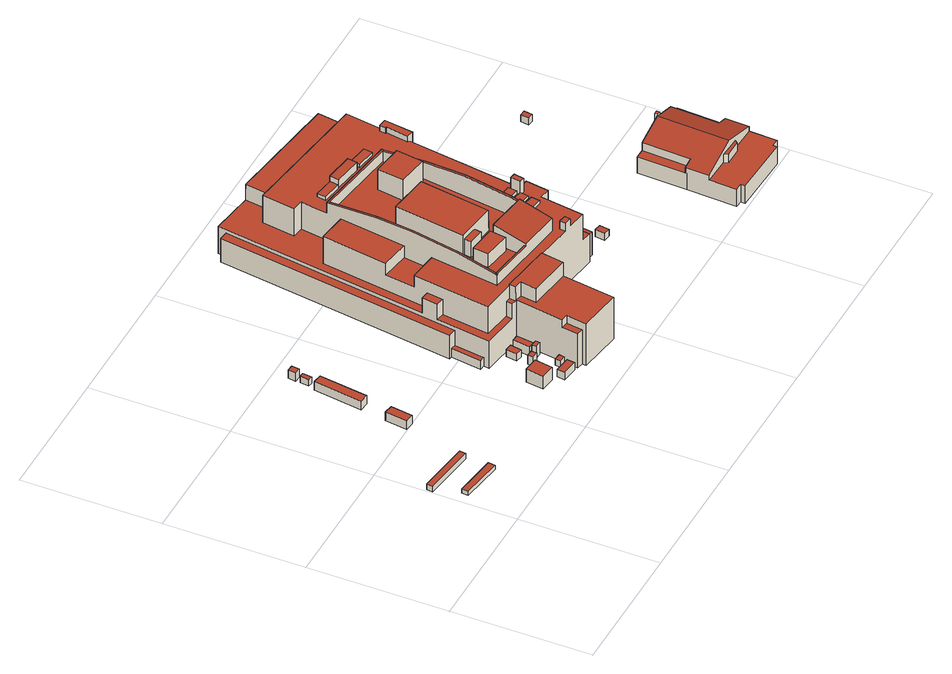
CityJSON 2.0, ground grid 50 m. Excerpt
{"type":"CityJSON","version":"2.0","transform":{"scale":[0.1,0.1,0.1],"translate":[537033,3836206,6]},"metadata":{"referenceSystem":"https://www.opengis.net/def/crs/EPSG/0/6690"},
"CityObjects":{
"building1":{"type":"Building","attributes":{"class":"3003","measuredHeight":1.6,"BuildingDetailAttribute.specifiedBuildingCoverageRate":0.8,"BuildingDetailAttribute.surveyYear":2021,"BuildingIDAttribute.prefecture":"27","BuildingIDAttribute.city":"27104"},"geometry":[{"type":"Solid","lod":"2","boundaries":[[[[0,1,2,3]],[[4,5,6,7]],[[5,3,2,6]],[[7,1,0,4]],[[6,2,1,7]],[[4,0,3,5]]]],"semantics":{"surfaces":[{"type":"GroundSurface"},{"type":"RoofSurface"},{"type":"WallSurface"}],"values":[[0,1,2,2,2,2]]}}]},
"building2":{"type":"Building","attributes":{"class":"3003","measuredHeight":2.3,"BuildingDetailAttribute.specifiedBuildingCoverageRate":0.8,"BuildingDetailAttribute.surveyYear":2021,"BuildingIDAttribute.prefecture":"27","BuildingIDAttribute.city":"27104"},"geometry":[{"type":"Solid","lod":"2","boundaries":[[[[8,9,10,11]],[[12,13,14,15]],[[13,11,10,14]],[[12,8,11,13]],[[15,9,8,12]],[[14,10,9,15]]]],"semantics":{"surfaces":[{"type":"GroundSurface"},{"type":"RoofSurface"},{"type":"WallSurface"}],"values":[[0,1,2,2,2,2]]}}]},
"building3":{"type":"Building","attributes":{"class":"3001","measuredHeight":3.4,"BuildingDetailAttribute.specifiedBuildingCoverageRate":0.8,"BuildingDetailAttribute.surveyYear":2021,"BuildingIDAttribute.prefecture":"27","BuildingIDAttribute.city":"27104"},"geometry":[{"type":"Solid","lod":"2","boundaries":[[[[16,17,18,19]],[[20,21,22,23]],[[23,17,16,20]],[[20,16,19,21]],[[21,19,18,22]],[[22,18,17,23]]]],"semantics":{"surfaces":[{"type":"GroundSurface"},{"type":"RoofSurface"},{"type":"WallSurface"}],"values":[[0,1,2,2,2,2]]}}]},
"building4":{"type":"Building","attributes":{"class":"3001","measuredHeight":3.5,"BuildingDetailAttribute.specifiedBuildingCoverageRate":0.8,"BuildingDetailAttribute.surveyYear":2021,"BuildingIDAttribute.prefecture":"27","BuildingIDAttribute.city":"27104"},"geometry":[{"type":"Solid","lod":"2","boundaries":[[[[24,25,26,27]],[[28,29,30,31]],[[31,25,24,28]],[[29,27,26,30]],[[30,26,25,31]],[[28,24,27,29]]]],"semantics":{"surfaces":[{"type":"GroundSurface"},{"type":"RoofSurface"},{"type":"WallSurface"}],"values":[[0,1,2,2,2,2]]}}]},
"building5":{"type":"Building","attributes":{"class":"3001","measuredHeight":2.6,"BuildingDetailAttribute.specifiedBuildingCoverageRate":0.8,"BuildingDetailAttribute.surveyYear":2021,"BuildingIDAttribute.prefecture":"27","BuildingIDAttribute.city":"27104"},"geometry":[{"type":"Solid","lod":"2","boundaries":[[[[32,33,34,35]],[[36,37,38,39]],[[37,35,34,38]],[[36,32,35,37]],[[39,33,32,36]],[[38,34,33,39]]]],"semantics":{"surfaces":[{"type":"GroundSurface"},{"type":"RoofSurface"},{"type":"WallSurface"}],"values":[[0,1,2,2,2,2]]}}]},
"building6":{"type":"Building","attributes":{"class":"3001","measuredHeight":3.4,"BuildingDetailAttribute.specifiedBuildingCoverageRate":0.8,"BuildingDetailAttribute.surveyYear":2021,"BuildingIDAttribute.prefecture":"27","BuildingIDAttribute.city":"27104"},"geometry":[{"type":"Solid","lod":"2","boundaries":[[[[40,41,42,43]],[[44,45,46,47]],[[45,43,42,46]],[[47,41,40,44]],[[44,40,43,45]],[[46,42,41,47]]]],"semantics":{"surfaces":[{"type":"GroundSurface"},{"type":"RoofSurface"},{"type":"WallSurface"}],"values":[[0,1,2,2,2,2]]}}]},
"building7":{"type":"Building","attributes":{"class":"3003","measuredHeight":5.3,"BuildingDetailAttribute.specifiedBuildingCoverageRate":0.6,"BuildingDetailAttribute.surveyYear":2021,"BuildingIDAttribute.prefecture":"27","BuildingIDAttribute.city":"27104"},"geometry":[{"type":"Solid","lod":"2","boundaries":[[[[48,49,50,51]],[[52,53,54,55]],[[53,51,50,54]],[[55,49,48,52]],[[54,50,49,55]],[[52,48,51,53]]]],"semantics":{"surfaces":[{"type":"GroundSurface"},{"type":"RoofSurface"},{"type":"WallSurface"}],"values":[[0,1,2,2,2,2]]}}]},
"building8":{"type":"Building","attributes":{"class":"3003","measuredHeight":2.9,"BuildingDetailAttribute.specifiedBuildingCoverageRate":0.6,"BuildingDetailAttribute.surveyYear":2021,"BuildingIDAttribute.prefecture":"27","BuildingIDAttribute.city":"27104"},"geometry":[{"type":"Solid","lod":"2","boundaries":[[[[56,57,58,59]],[[60,61,62,63]],[[61,59,58,62]],[[62,58,57,63]],[[63,57,56,60]],[[60,56,59,61]]]],"semantics":{"surfaces":[{"type":"GroundSurface"},{"type":"RoofSurface"},{"type":"WallSurface"}],"values":[[0,1,2,2,2,2]]}}]},
"building9":{"type":"Building","attributes":{"class":"3003","measuredHeight":3.9,"BuildingDetailAttribute.specifiedBuildingCoverageRate":0.6,"BuildingDetailAttribute.surveyYear":2021,"BuildingIDAttribute.prefecture":"27","BuildingIDAttribute.city":"27104"},"geometry":[{"type":"Solid","lod":"2","boundaries":[[[[64,65,66,67]],[[68,69,70,71]],[[71,65,64,68]],[[70,66,65,71]],[[69,67,66,70]],[[68,64,67,69]]]],"semantics":{"surfaces":[{"type":"GroundSurface"},{"type":"RoofSurface"},{"type":"WallSurface"}],"values":[[0,1,2,2,2,2]]}}]},
"building10":{"type":"Building","attributes":{"class":"3003","measuredHeight":2.6,"BuildingDetailAttribute.specifiedBuildingCoverageRate":0.6,"BuildingDetailAttribute.surveyYear":2021,"BuildingIDAttribute.prefecture":"27","BuildingIDAttribute.city":"27104"},"geometry":[{"type":"Solid","lod":"2","boundaries":[[[[72,73,74,75]],[[76,77,78,79]],[[78,74,73,79]],[[76,72,75,77]],[[79,73,72,76]],[[77,75,74,78]]]],"semantics":{"surfaces":[{"type":"GroundSurface"},{"type":"RoofSurface"},{"type":"WallSurface"}],"values":[[0,1,2,2,2,2]]}}]},
"building11":{"type":"Building","attributes":{"class":"3003","measuredHeight":3,"BuildingDetailAttribute.specifiedBuildingCoverageRate":0.6,"BuildingDetailAttribute.surveyYear":2021,"BuildingIDAttribute.prefecture":"27","BuildingIDAttribute.city":"27104"},"geometry":[{"type":"Solid","lod":"2","boundaries":[[[[80,81,82,83]],[[84,85,86,87]],[[84,80,83,85]],[[85,83,82,86]],[[86,82,81,87]],[[87,81,80,84]]]],"semantics":{"surfaces":[{"type":"GroundSurface"},{"type":"RoofSurface"},{"type":"WallSurface"}],"values":[[0,1,2,2,2,2]]}}]},
"building12":{"type":"Building","attributes":{"class":"3003","measuredHeight":5.1,"BuildingDetailAttribute.specifiedBuildingCoverageRate":0.6,"BuildingDetailAttribute.surveyYear":2021,"BuildingIDAttribute.prefecture":"27","BuildingIDAttribute.city":"27104"},"geometry":[{"type":"Solid","lod":"2","boundaries":[[[[88,89,90,91]],[[92,93,94,95]],[[95,89,88,92]],[[93,91,90,94]],[[94,90,89,95]],[[92,88,91,93]]]],"semantics":{"surfaces":[{"type":"GroundSurface"},{"type":"RoofSurface"},{"type":"WallSurface"}],"values":[[0,1,2,2,2,2]]}}]},
"building13":{"type":"Building","attributes":{"class":"3003","measuredHeight":3.7,"BuildingDetailAttribute.specifiedBuildingCoverageRate":0.6,"BuildingDetailAttribute.surveyYear":2021,"BuildingIDAttribute.prefecture":"27","BuildingIDAttribute.city":"27104"},"geometry":[{"type":"Solid","lod":"2","boundaries":[[[[96,97,98,99]],[[100,101,102,103]],[[100,96,99,101]],[[103,97,96,100]],[[102,98,97,103]],[[101,99,98,102]]]],"semantics":{"surfaces":[{"type":"GroundSurface"},{"type":"RoofSurface"},{"type":"WallSurface"}],"values":[[0,1,2,2,2,2]]}}]},
"building14":{"type":"Building","attributes":{"class":"3003","measuredHeight":4.7,"BuildingDetailAttribute.specifiedBuildingCoverageRate":0.6,"BuildingDetailAttribute.surveyYear":2021,"BuildingIDAttribute.prefecture":"27","BuildingIDAttribute.city":"27104"},"geometry":[{"type":"Solid","lod":"2","boundaries":[[[[104,105,106,107,108,109]],[[110,111,112,113,114,115]],[[113,109,108,114]],[[111,105,104,112]],[[112,104,109,113]],[[114,108,107,115]],[[110,106,105,111]],[[115,107,106,110]]]],"semantics":{"surfaces":[{"type":"GroundSurface"},{"type":"RoofSurface"},{"type":"WallSurface"}],"values":[[0,1,2,2,2,2,2,2]]}}]},
"building15":{"type":"Building","attributes":{"計測周辺長":419.95,"1/2500図郭":"054","区名":"此花区","町丁目名称":"北港白津２丁目","街区番号":4,"class":"3002","usage":"401","measuredHeight":30.5,"storeysAboveGround":4,"BuildingDetailAttribute.buildingRoofEdgeArea":7818.3,"BuildingDetailAttribute.buildingStructureType":"603","BuildingDetailAttribute.buildingStructureOrgType":"3","BuildingDetailAttribute.detailedUsage":"1310","BuildingDetailAttribute.groundFloorUsage":"1310","BuildingDetailAttribute.secondFloorUsage":"1310","BuildingDetailAttribute.thirdFloorUsage":"1310","BuildingDetailAttribute.specifiedBuildingCoverageRate":0.6,"BuildingDetailAttribute.surveyYear":2021,"BuildingIDAttribute.prefecture":"27","BuildingIDAttribute.city":"27104"},"geometry":[{"type":"Solid","lod":"2","boundaries":[[[[116,117,118,119,120,121,122,123,124,125,126,127,128,129,130,131,132,133,134,135,136,137,138,139,140,141,142,143,144,145]],[[146,147,148,149,150,151,152,153,154,155]],[[156,157,158,159]],[[160,161,162,163]],[[164,165,166,167]],[[168,169,170,171,172,173]],[[174,175,176,177]],[[178,179,180,181]],[[182,183,184,185]],[[186,187,188,189]],[[166,190,191]],[[192,193,194,195]],[[196,197,198,199]],[[200,201,202,203]],[[204,205,206,207]],[[208,209,210,211]],[[212,213,214,215,216,217]],[[218,219,220,221]],[[222,223,224,225]],[[226,227,228,229]],[[230,231,232,233,234,235,236,237,238,239,240,241,242,243,244,245,246,247,248,249,250,251,252,253,254,255,256,257,258,259,260,261,262],[263,264,265,266],[267,268,269,270,271],[272,273,274,275,276,277],[278,279,280,281],[282,283,284,285,286],[287,288,289,290],[291,292,293,294]],[[295,296,297,298,299,300]],[[157,301,302,158]],[[303,192,195,304]],[[305,194,193,306]],[[307,308,309,310]],[[311,312,313,314,315,316,317,318]],[[319,320,321,322]],[[323,324,325,326,327,328,329,330]],[[301,164,167,302]],[[331,332,333,334]],[[335,336,337,338]],[[339,340,341,342]],[[343,344,345,346]],[[347,348,349,350]],[[166,165,190]],[[351,352,353,354]],[[355,356,357,358,359,360]],[[361,362,363,364]],[[365,366,367,368]],[[369,303,304,370]],[[371,372,373,374]],[[375,376,377,378,379,380,381,382],[383,384,385,386,387],[388,389,390,391,392,393,394,395],[396,397,398,399]],[[400,401,402,403]],[[166,191,404,405]],[[406,407,408,409]],[[410,411,412,413]],[[414,156,159,369,370,415]],[[387,308,307,383]],[[263,197,196,264]],[[368,367,127,126]],[[214,173,172,215]],[[318,360,359,311]],[[175,305,306,375,382,176]],[[213,257,256,168,173,214]],[[242,241,355,360,318,317,143,142,343,346]],[[269,320,319,270]],[[278,372,371,279]],[[124,123,209,208]],[[149,411,410,150]],[[392,391,352,351]],[[386,309,308,387]],[[159,158,302,167,166,379,378,377]],[[395,400,403,388]],[[223,205,204,258,257,213,212,224]],[[271,270,319,322,267]],[[306,193,192,303,369,376,375]],[[177,404,191,190,235,234,174]],[[385,384,310,309,386]],[[383,307,310,384]],[[215,172,171,253,252,178,181,216]],[[326,135,134,327]],[[291,361,364,292]],[[390,353,352,391]],[[253,171,170,254]],[[200,163,162,201]],[[268,321,320,269]],[[189,357,356,240,239,186]],[[280,374,373,281]],[[274,273,220,219,275]],[[376,369,159,377]],[[380,379,166,405]],[[116,407,406,314,313,117]],[[283,342,341,284]],[[209,123,122,210]],[[292,364,363,293]],[[282,339,342,283]],[[399,347,350,396]],[[288,333,332,289]],[[345,344,141,140]],[[335,248,247,336]],[[324,137,136,325]],[[415,370,304,195,194,305,175,174,234,233,232]],[[153,261,260,154]],[[180,250,249,338,337,139,138,323,330,131,130,222,225,217,216,181]],[[117,313,312,358,357,189,188,298,297,118]],[[142,141,344,343]],[[394,401,400,395]],[[266,198,197,263]],[[354,353,390,389]],[[293,363,362,294]],[[287,334,333,288]],[[254,170,169,255]],[[129,128,366,365]],[[187,186,239,238,300,299]],[[151,161,160,152]],[[146,207,206,147]],[[298,188,187,299]],[[286,285,340,339,282]],[[315,409,408,145,144,316]],[[118,297,296,412,411,149,148,125,124,208,211,229,228,119]],[[121,120,227,226]],[[325,136,135,326]],[[178,252,251,179]],[[408,407,116,145]],[[290,331,334,287]],[[272,221,220,273]],[[138,137,324,323]],[[295,413,412,296]],[[284,341,340,285]],[[235,190,165,164,301,157,156,414,230,262,261,153,152,160,163,200,203,236]],[[259,258,204,207,146,155]],[[279,371,374,280]],[[224,212,217,225]],[[328,133,132,329]],[[265,199,198,266]],[[228,227,120,119]],[[366,128,127,367]],[[402,393,392,351,354,389,388,403]],[[240,356,355,241]],[[316,144,143,317]],[[396,350,349,397]],[[397,349,348,398]],[[267,322,321,268]],[[398,348,347,399]],[[281,373,372,278]],[[154,260,259,155]],[[275,219,218,276]],[[311,359,358,312]],[[185,184,243,242,346,345,140,139,337,336,247,246]],[[201,162,161,151,150,410,413,295,300,238,237,202]],[[327,134,133,328]],[[231,230,414,415,232]],[[382,381,380,405,404,177,176]],[[226,229,211,210,122,121]],[[179,251,250,180]],[[294,362,361,291]],[[255,169,168,256]],[[245,182,185,246]],[[393,402,401,394]],[[338,249,248,335]],[[244,183,182,245]],[[264,196,199,265]],[[409,315,314,406]],[[243,184,183,244]],[[277,276,218,221,272]],[[130,129,365,368,126,125,148,147,206,205,223,222]],[[202,237,236,203]],[[330,329,132,131]],[[289,332,331,290]]]],"semantics":{"surfaces":[{"type":"GroundSurface"},{"type":"RoofSurface"},{"type":"WallSurface"}],"values":[[0,1,1,1,1,1,1,1,1,1,1,1,1,1,1,1,1,1,1,1,1,1,1,1,1,1,1,1,1,1,1,1,1,1,1,1,1,1,1,1,1,1,1,1,1,1,1,1,2,2,2,2,2,2,2,2,2,2,2,2,2,2,2,2,2,2,2,2,2,2,2,2,2,2,2,2,2,2,2,2,2,2,2,2,2,2,2,2,2,2,2,2,2,2,2,2,2,2,2,2,2,2,2,2,2,2,2,2,2,2,2,2,2,2,2,2,2,2,2,2,2,2,2,2,2,2,2,2,2,2,2,2,2,2,2,2,2,2,2,2,2,2,2,2,2,2,2,2,2,2,2,2,2,2,2,2,2,2,2,2]]}}]},
"building16":{"type":"Building","attributes":{"class":"3001","measuredHeight":2.8,"BuildingDetailAttribute.specifiedBuildingCoverageRate":0.6,"BuildingDetailAttribute.surveyYear":2021,"BuildingIDAttribute.prefecture":"27","BuildingIDAttribute.city":"27104"},"geometry":[{"type":"Solid","lod":"2","boundaries":[[[[416,417,418,419]],[[420,421,422,423]],[[422,418,417,423]],[[420,416,419,421]],[[423,417,416,420]],[[421,419,418,422]]]],"semantics":{"surfaces":[{"type":"GroundSurface"},{"type":"RoofSurface"},{"type":"WallSurface"}],"values":[[0,1,2,2,2,2]]}}]},
"building17":{"type":"Building","attributes":{"計測周辺長":127.12,"1/2500図郭":"054","区名":"此花区","町丁目名称":"北港白津２丁目","街区番号":3,"class":"3001","usage":"452","measuredHeight":13.8,"storeysAboveGround":3,"BuildingDetailAttribute.buildingRoofEdgeArea":976.18,"BuildingDetailAttribute.buildingStructureType":"603","BuildingDetailAttribute.buildingStructureOrgType":"3","BuildingDetailAttribute.detailedUsage":"1610","BuildingDetailAttribute.groundFloorUsage":"1610","BuildingDetailAttribute.secondFloorUsage":"1610","BuildingDetailAttribute.thirdFloorUsage":"1610","BuildingDetailAttribute.specifiedBuildingCoverageRate":0.6,"BuildingDetailAttribute.surveyYear":2021,"BuildingIDAttribute.prefecture":"27","BuildingIDAttribute.city":"27104"},"geometry":[{"type":"Solid","lod":"2","boundaries":[[[[424,425,426,427,428,429,430,431,432,433,434,435,436,437]],[[438,439,440,441]],[[442,443,444,445,446,447]],[[448,449,450,451]],[[452,453,454,455,456,457,458,459,460,461,462,463]],[[464,465,466,467]],[[468,469,447,446,470,471,472,473]],[[474,475,476,477]],[[431,477,476,468,432]],[[466,472,471,467]],[[449,443,442,450]],[[429,469,475,474,430]],[[478,448,451,428,427]],[[468,476,475,469]],[[464,467,479,434,433]],[[434,479,467,471,470,463,462,435]],[[445,456,455,438,441,452,463,470,446]],[[448,444,443,449]],[[457,456,445,444,448,478,427,426]],[[455,454,439,438]],[[457,426,425,458]],[[460,437,436,461]],[[477,431,430,474]],[[441,440,453,452]],[[453,440,439,454]],[[459,424,437,460]],[[432,468,473,465,464,433]],[[428,451,450,442,447,469,429]],[[465,473,472,466]],[[461,436,435,462]],[[458,425,424,459]]]],"semantics":{"surfaces":[{"type":"GroundSurface"},{"type":"RoofSurface"},{"type":"WallSurface"}],"values":[[0,1,1,1,1,1,1,1,2,2,2,2,2,2,2,2,2,2,2,2,2,2,2,2,2,2,2,2,2,2,2]]}}]},
"building18":{"type":"Building","attributes":{"class":"3001","measuredHeight":2.8,"BuildingDetailAttribute.specifiedBuildingCoverageRate":0.6,"BuildingDetailAttribute.surveyYear":2021,"BuildingIDAttribute.prefecture":"27","BuildingIDAttribute.city":"27104"},"geometry":[{"type":"Solid","lod":"2","boundaries":[[[[480,481,482,483]],[[484,485,486,487]],[[487,481,480,484]],[[484,480,483,485]],[[486,482,481,487]],[[485,483,482,486]]]],"semantics":{"surfaces":[{"type":"GroundSurface"},{"type":"RoofSurface"},{"type":"WallSurface"}],"values":[[0,1,2,2,2,2]]}}]}
},
"vertices":[
[195,193,4],[192,168,4],[40,190,4],[43,214,4],[195,193,20],[43,214,20],[40,190,20],[192,168,20],
[200,296,4],[197,273,4],[8,298,4],[11,321,4],[200,296,27],[11,321,27],[8,298,27],[197,273,27],
[260,583,4],[292,578,4],[281,499,4],[249,504,4],[260,583,38],[249,504,38],[281,499,38],[292,578,38],
[298,849,4],[330,844,4],[306,671,4],[274,675,4],[298,849,39],[274,675,39],[306,671,39],[330,844,39],
[313,906,4],[328,904,4],[324,871,4],[308,873,4],[313,906,30],[308,873,30],[324,871,30],[328,904,30],
[315,949,4],[337,946,4],[334,918,4],[312,920,4],[315,949,38],[312,920,38],[334,918,38],[337,946,38],
[602,255,21],[654,248,21],[645,184,21],[593,191,21],[602,255,74],[593,191,74],[645,184,74],[654,248,74],
[724,170,21],[720,142,21],[663,150,21],[667,178,21],[724,170,51],[667,178,51],[663,150,51],[720,142,51],
[682,287,22],[703,285,22],[702,265,22],[680,267,21],[682,287,60],[680,267,60],[702,265,60],[703,285,60],
[738,204,22],[736,185,22],[712,187,22],[714,207,22],[738,204,48],[714,207,48],[712,187,48],[736,185,48],
[687,365,21],[711,361,21],[705,321,21],[681,325,21],[687,365,51],[681,325,51],[705,321,51],[711,361,51],
[742,288,22],[740,273,22],[717,275,22],[719,291,22],[742,288,72],[719,291,72],[717,275,72],[740,273,72],
[729,361,22],[752,358,22],[744,296,22],[721,299,22],[729,361,59],[721,299,59],[744,296,59],[752,358,59],
[968,230,21],[943,253,21],[968,249,21],[983,359,21],[1015,355,21],[997,285,21],[968,249,68],[943,253,68],[968,230,68],[997,285,68],[1015,355,68],[983,359,68],
[740,140,14],[773,371,14],[619,392,14],[622,412,14],[603,414,14],[618,523,14],[608,524,14],[728,1380,14],[758,1375,14],[762,1404,14],[1201,1342,14],[1205,1366,14],[1263,1358,14],[1260,1334,14],[1367,1318,14],[1366,1309,14],[1397,1305,14],[1334,860,14],[1363,856,14],[1311,488,14],[1281,492,14],[1259,337,14],[1228,341,14],[1226,329,14],[982,364,14],[966,251,14],[939,255,14],[917,99,14],[763,121,14],[765,136,14],[901,1277,125],[916,1382,125],[762,1404,125],[654,642,125],[684,638,125],[740,1028,125],[841,1014,125],[862,1162,125],[822,1168,125],[839,1286,125],[848,1059,278],[823,883,301],[831,882,301],[856,1058,278],[841,1014,236],[740,1028,236],[706,793,236],[808,778,236],[780,579,299],[760,439,278],[768,438,278],[787,577,299],[1283,1089,259],[1280,1067,259],[1284,1066,259],[1272,985,259],[1297,981,259],[1312,1085,259],[1073,387,288],[1090,509,311],[941,530,312],[925,408,289],[1279,984,129],[1221,571,129],[1260,566,129],[1318,978,129],[1120,367,268],[1093,371,268],[1090,349,268],[1117,345,268],[772,394,186],[754,396,186],[750,374,186],[769,371,186],[759,431,277],[767,430,278],[1109,709,317],[1086,536,309],[1094,535,309],[1117,708,317],[1168,1090,249],[1098,1100,249],[1094,1069,249],[1164,1059,249],[808,778,188],[706,793,188],[691,688,188],[793,674,188],[1313,1219,188],[1328,1324,188],[916,1382,188],[901,1277,188],[758,1375,111],[728,1379,111],[608,524,111],[637,520,111],[1297,1110,187],[1294,1088,187],[1312,1085,187],[1297,981,187],[1318,978,187],[1336,1105,187],[978,1117,250],[908,1128,250],[903,1096,250],[973,1086,250],[1367,1318,129],[1328,1324,129],[1297,1110,129],[1336,1105,129],[618,523,49],[603,414,49],[622,412,49],[637,520,49],[849,1067,236],[1152,1024,236],[1160,1023,236],[1100,579,236],[1073,387,236],[759,431,236],[793,674,236],[691,688,236],[652,411,236],[772,394,236],[773,395,236],[956,369,236],[955,368,236],[1090,349,236],[1093,371,236],[1120,367,236],[1117,345,236],[1187,335,236],[1209,491,236],[1248,485,236],[1260,566,236],[1221,571,236],[1279,984,236],[1272,985,236],[1284,1066,236],[1280,1067,236],[1283,1089,236],[1294,1088,236],[1313,1219,236],[839,1286,236],[822,1168,236],[862,1162,236],[854,1104,236],[1098,1100,236],[1168,1090,236],[1164,1059,236],[1094,1069,236],[1079,1071,236],[977,1086,236],[982,1120,236],[1084,1105,236],[1084,1103,236],[973,1086,236],[903,1096,236],[903,1097,236],[908,1128,236],[978,1117,236],[973,1087,236],[1124,608,236],[1194,598,236],[1190,566,236],[1120,576,236],[1195,590,236],[1214,587,236],[1208,551,236],[1189,554,236],[1191,566,236],[1184,523,236],[1114,533,236],[1118,565,236],[1188,554,236],[1182,512,236],[1178,481,236],[1108,491,236],[1112,523,236],[676,580,125],[646,585,125],[619,392,125],[750,374,125],[754,396,125],[652,411,125],[804,751,307],[812,750,307],[1130,862,304],[1138,861,304],[1090,509,304],[1082,510,304],[1130,956,319],[1021,972,319],[1008,876,319],[1117,860,319],[790,309,186],[798,367,186],[773,371,186],[748,199,186],[774,195,186],[763,121,186],[917,99,186],[944,287,186],[1084,1105,267],[982,1120,267],[977,1086,267],[1079,1071,267],[1228,341,109],[1259,337,109],[1281,492,109],[1311,488,109],[1363,856,109],[1334,860,109],[1397,1305,109],[1366,1309,109],[1188,554,248],[1118,565,248],[1114,533,248],[1184,523,248],[1209,491,129],[1187,335,129],[1226,329,129],[1248,485,129],[1195,590,291],[1189,554,291],[1208,551,291],[1214,587,291],[939,255,130],[966,251,131],[982,364,131],[955,368,131],[931,536,291],[833,549,291],[826,493,291],[923,479,291],[852,589,299],[848,563,299],[905,555,299],[909,581,299],[956,369,242],[773,395,242],[769,371,242],[798,367,242],[790,309,242],[944,287,242],[1182,512,248],[1112,523,248],[1108,491,248],[1178,481,248],[1260,1334,124],[1263,1358,124],[1205,1366,124],[1201,1342,124],[1151,1016,278],[1159,1015,278],[1194,598,248],[1124,608,248],[1120,576,248],[1190,566,248],[1082,510,236],[1151,1016,236],[856,1058,236],[849,1012,236],[768,438,236],[926,416,236],[934,478,236],[941,530,236],[1130,956,236],[1117,860,236],[1033,872,236],[1008,876,236],[1021,972,236],[990,570,236],[909,581,236],[905,555,236],[848,563,236],[852,589,236],[846,590,236],[882,842,236],[1026,822,236],[923,479,236],[826,493,236],[833,549,236],[931,536,236],[1026,822,319],[882,842,319],[845,590,319],[989,570,319],[925,408,278],[926,416,278],[748,199,154],[740,140,154],[765,136,154],[774,195,154],[684,638,187],[654,642,187],[646,585,187],[676,580,187],[849,1067,278],[1160,1023,278],
[1350,369,11],[1373,365,11],[1369,330,11],[1345,333,11],[1350,369,39],[1345,333,39],[1369,330,39],[1373,365,39],
[1704,14,5],[1705,30,5],[1679,31,5],[1686,209,5],[1693,386,5],[1832,380,5],[1832,391,5],[1846,390,5],[1845,379,5],[1963,374,5],[1956,198,5],[1949,19,5],[1922,20,5],[1921,5,5],[1778,126,109],[1787,111,109],[1848,110,109],[1858,122,109],[1728,384,105],[1720,212,105],[1686,214,95],[1683,130,95],[1818,124,137],[1829,380,137],[1686,214,71],[1720,212,71],[1728,384,71],[1693,386,71],[1858,122,76],[1848,110,76],[1787,111,76],[1778,126,76],[1683,130,76],[1679,31,76],[1705,30,76],[1704,14,76],[1921,5,76],[1922,20,76],[1949,19,76],[1953,119,76],[1963,374,71],[1921,376,71],[1914,205,71],[1956,203,71],[1845,379,132],[1832,380,136],[1953,119,95],[1956,203,95],[1914,205,108],[1921,376,108],[1832,391,143],[1832,380,143],[1845,379,143],[1846,390,143],[1686,209,71],[1956,198,71],
[1758,823,9],[1779,821,9],[1775,790,9],[1754,793,9],[1758,823,37],[1754,793,37],[1775,790,37],[1779,821,37]
]}
